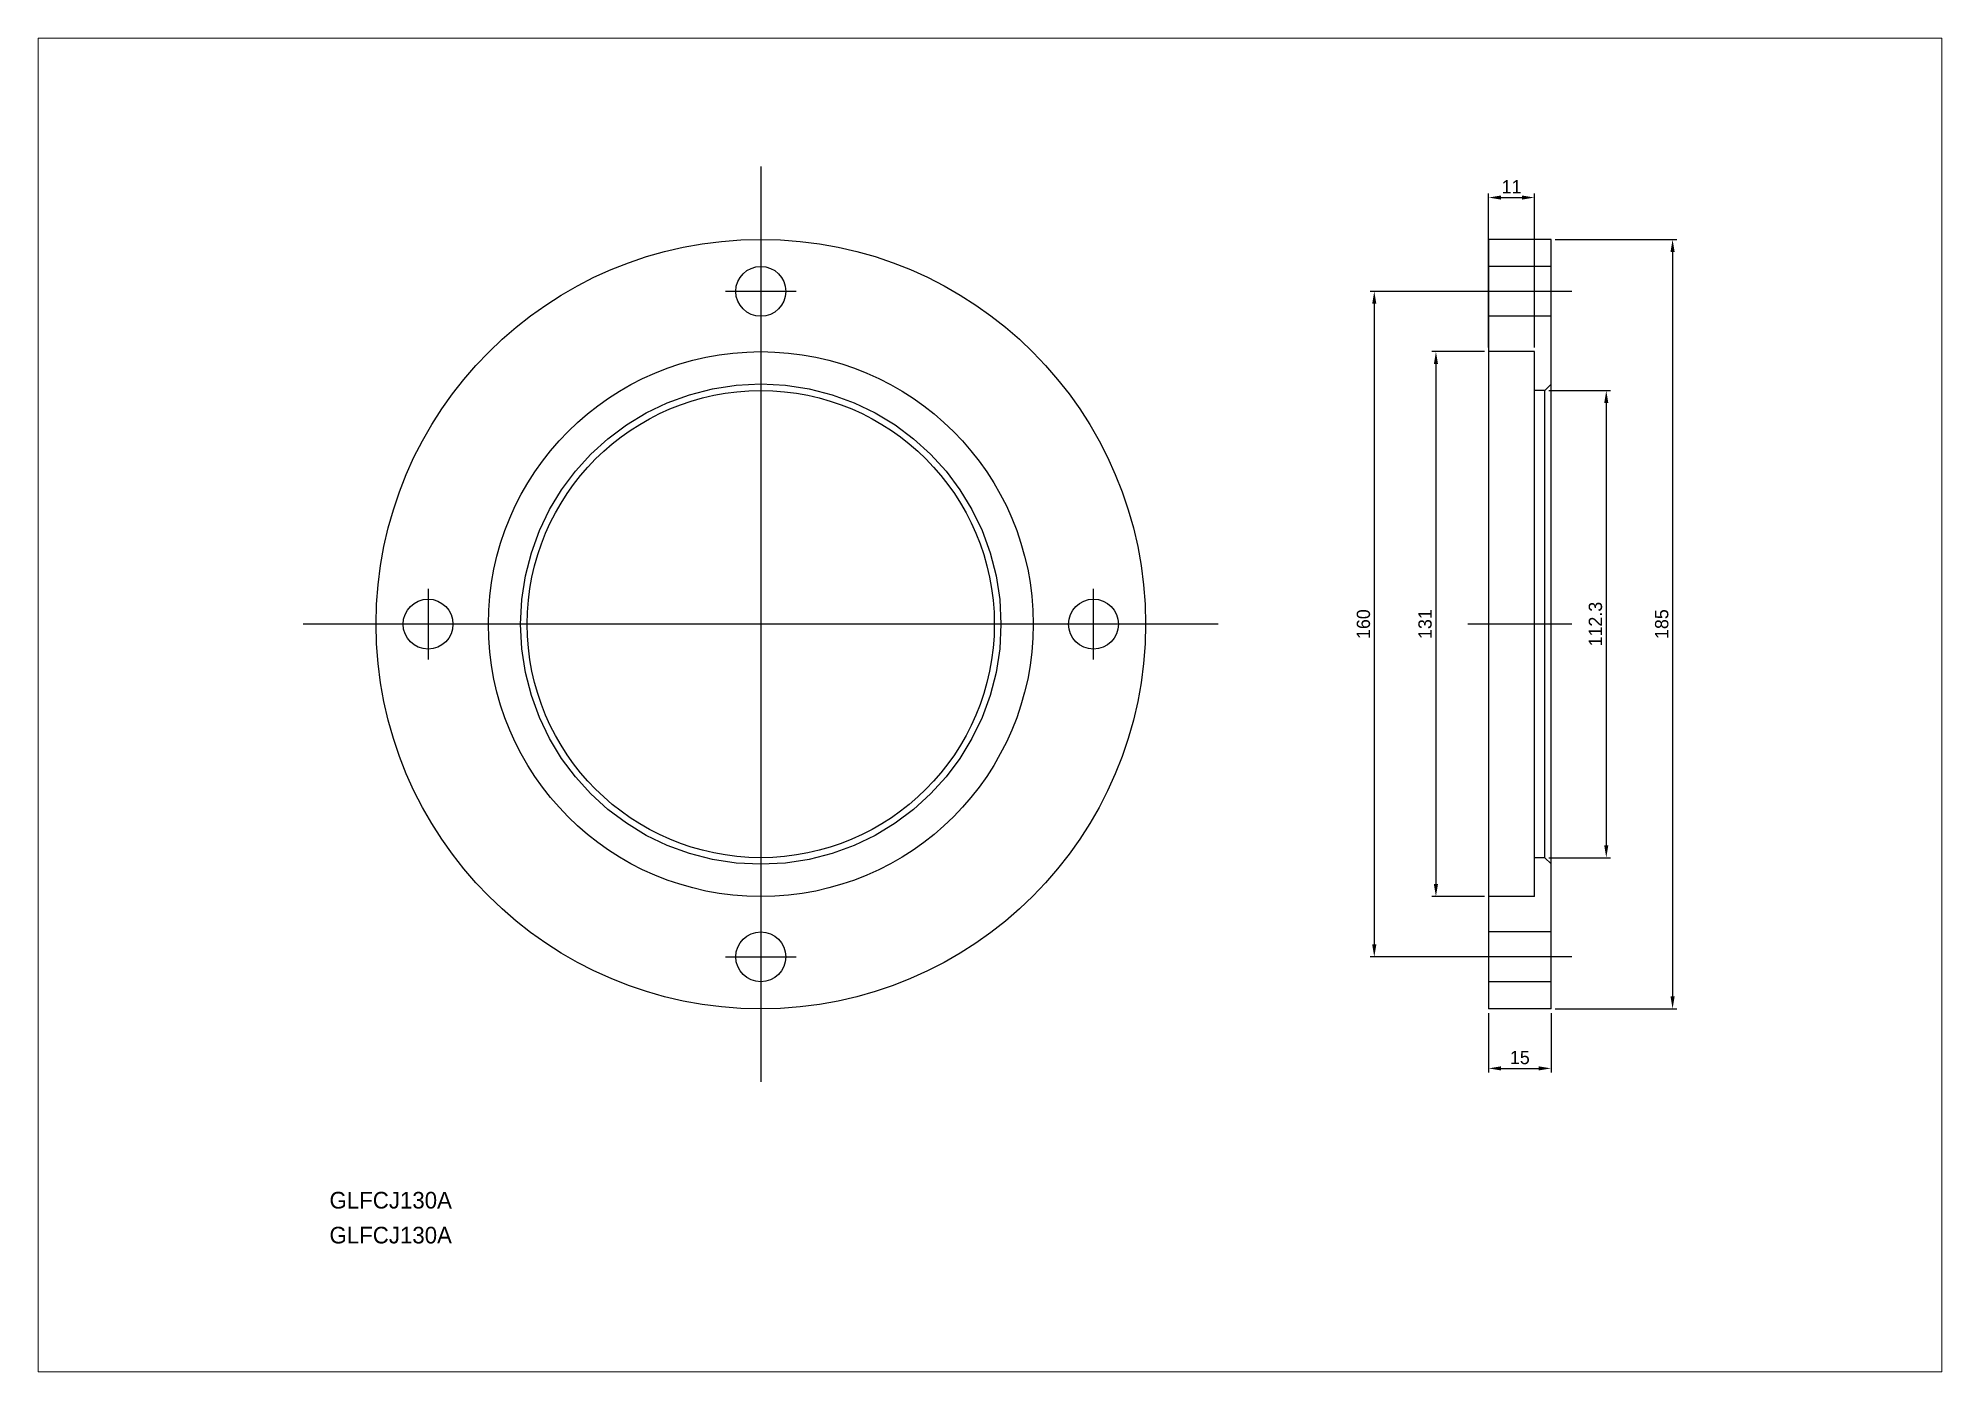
# Paper-space layout 'レイアウト1' of a CAD drawing. Extents: x 1.14 to 10.3, y 0.8 to 7.21.
# The model-space entities are those that its viewports show. They can reach past a viewport. Long polylines and large blocks are cut down to what shows.
import ezdxf

# ---------------------------------------------------------------- set-up
doc = ezdxf.new("R2010")
doc.units = 0
doc.header["$MEASUREMENT"] = 0
doc.linetypes.add('CENTER', pattern=[2, 1.25, -0.25, 0.25, -0.25])
doc.linetypes.add('DASHED', pattern=[0.75, 0.5, -0.25])
doc.layers.get('0').update_dxf_attribs({"linetype": 'CONTINUOUS'})
doc.layers.get('DEFPOINTS').update_dxf_attribs({"linetype": 'CONTINUOUS'})
doc.layers.add('CENTER', color=1, linetype='CENTER')
doc.layers.add('SIZE', color=7, linetype='CONTINUOUS')
doc.dimstyles.new('MISUMI', dxfattribs={"dimtxt": 3.2, "dimasz": 3, "dimexe": 1, "dimexo": 1, "dimgap": 1, "dimtad": 1, "dimdec": 4, "dimdsep": 46, "dimtxsty": 'STANDARD', "dimcen": 0, "dimadec": 0, "dimazin": 0, "dimtfac": 0.6, "dimtdec": 4, "dimtix": 1, "dimtmove": 2, "dimatfit": 3, "dimfxl": 1, "dimtvp": 1, "dimtolj": 1, "dimarcsym": 0})

# ---------------------------------------------------------------- blocks, each defined once
blk = doc.blocks.new('*D76')
at = {"color": 0, "linetype": 'Continuous', "lineweight": -2}
for p, q in [((247.89, 180.16), (277.11, 180.16)), ((276.11, 177.16), (276.11, -1.84)), ((247.89, -4.84), (277.11, -4.84))]:
    blk.add_line(p, q, dxfattribs=at)
at = {"color": 0, "linetype": 'Continuous'}
for points in [[(275.61, 177.16), (276.61, 177.16), (276.11, 180.16)], [(275.61, -1.84), (276.61, -1.84), (276.11, -4.84)]]:
    blk.add_solid(points, dxfattribs=at)
at = {"layer": 'DEFPOINTS', "color": 0, "linetype": 'Continuous'}
for p in [(246.89, 180.16), (246.89, -4.84), (276.11, -4.84)]:
    blk.add_point(p, dxfattribs=at)
at = {"color": 0, "linetype": 'Continuous', "insert": (273.51, 87.66), "char_height": 3.2, "attachment_point": 5, "rotation": 90}
blk.add_mtext('\\A1;185', dxfattribs=at)
blk = doc.blocks.new('*D75')
at = {"layer": 'DEFPOINTS', "color": 0, "linetype": 'Continuous'}
for p in [(245.39, 143.81), (245.39, 31.51), (260.17, 31.51)]:
    blk.add_point(p, dxfattribs=at)
at = {"layer": 'SIZE', "color": 0, "linetype": 'Continuous', "lineweight": -2}
for p, q in [((246.39, 143.81), (261.17, 143.81)), ((260.17, 140.81), (260.17, 34.51)), ((246.39, 31.51), (261.17, 31.51))]:
    blk.add_line(p, q, dxfattribs=at)
at = {"layer": 'SIZE', "color": 0, "linetype": 'Continuous'}
for points in [[(259.67, 140.81), (260.67, 140.81), (260.17, 143.81)], [(259.67, 34.51), (260.67, 34.51), (260.17, 31.51)]]:
    blk.add_solid(points, dxfattribs=at)
at = {"layer": 'SIZE', "color": 0, "linetype": 'Continuous', "insert": (257.57, 87.66), "char_height": 3.2, "attachment_point": 5, "rotation": 90}
blk.add_mtext('\\A1;112.3', dxfattribs=at)
blk = doc.blocks.new('*D74')
at = {"layer": 'DEFPOINTS', "color": 0, "linetype": 'Continuous'}
for p in [(231.89, 153.16), (219.21, 22.16), (231.89, 22.16)]:
    blk.add_point(p, dxfattribs=at)
at = {"layer": 'SIZE', "color": 0, "linetype": 'Continuous', "lineweight": -2}
for p, q in [((230.89, 153.16), (218.21, 153.16)), ((219.21, 150.16), (219.21, 25.16)), ((230.89, 22.16), (218.21, 22.16))]:
    blk.add_line(p, q, dxfattribs=at)
at = {"layer": 'SIZE', "color": 0, "linetype": 'Continuous'}
for points in [[(218.71, 150.16), (219.71, 150.16), (219.21, 153.16)], [(218.71, 25.16), (219.71, 25.16), (219.21, 22.16)]]:
    blk.add_solid(points, dxfattribs=at)
at = {"layer": 'SIZE', "color": 0, "linetype": 'Continuous', "insert": (216.61, 87.66), "char_height": 3.2, "attachment_point": 5, "rotation": 90}
blk.add_mtext('\\A1;131', dxfattribs=at)
blk = doc.blocks.new('*D73')
at = {"layer": 'DEFPOINTS', "color": 0, "linetype": 'Continuous'}
for p in [(231.89, 167.66), (204.39, 7.66), (231.89, 7.66)]:
    blk.add_point(p, dxfattribs=at)
at = {"layer": 'SIZE', "color": 0, "linetype": 'Continuous', "lineweight": -2}
for p, q in [((230.89, 167.66), (203.39, 167.66)), ((204.39, 164.66), (204.39, 10.66)), ((230.89, 7.66), (203.39, 7.66))]:
    blk.add_line(p, q, dxfattribs=at)
at = {"layer": 'SIZE', "color": 0, "linetype": 'Continuous'}
for points in [[(203.89, 164.66), (204.89, 164.66), (204.39, 167.66)], [(203.89, 10.66), (204.89, 10.66), (204.39, 7.66)]]:
    blk.add_solid(points, dxfattribs=at)
at = {"layer": 'SIZE', "color": 0, "linetype": 'Continuous', "insert": (201.79, 87.66), "char_height": 3.2, "attachment_point": 5, "rotation": 90}
blk.add_mtext('\\A1;160', dxfattribs=at)
blk = doc.blocks.new('*D72')
at = {"layer": 'DEFPOINTS', "color": 0, "linetype": 'Continuous'}
for p in [(242.89, 190.21), (231.89, 153.16), (242.89, 153.16)]:
    blk.add_point(p, dxfattribs=at)
at = {"layer": 'SIZE', "color": 0, "linetype": 'Continuous', "lineweight": -2}
for p, q in [((231.89, 154.16), (231.89, 191.21)), ((234.89, 190.21), (239.89, 190.21)), ((242.89, 154.16), (242.89, 191.21))]:
    blk.add_line(p, q, dxfattribs=at)
at = {"layer": 'SIZE', "color": 0, "linetype": 'Continuous'}
for points in [[(234.89, 190.71), (234.89, 189.71), (231.89, 190.21)], [(239.89, 190.71), (239.89, 189.71), (242.89, 190.21)]]:
    blk.add_solid(points, dxfattribs=at)
at = {"layer": 'SIZE', "color": 0, "linetype": 'Continuous', "insert": (237.39, 192.81), "char_height": 3.2, "attachment_point": 5}
blk.add_mtext('\\A1;11', dxfattribs=at)
blk = doc.blocks.new('*D71')
at = {"layer": 'DEFPOINTS', "color": 0, "linetype": 'Continuous'}
for p in [(231.89, -4.84), (246.89, -4.84), (246.89, -19.15)]:
    blk.add_point(p, dxfattribs=at)
at = {"layer": 'SIZE', "color": 0, "linetype": 'Continuous', "lineweight": -2}
for p, q in [((231.89, -5.84), (231.89, -20.15)), ((246.89, -5.84), (246.89, -20.15)), ((234.89, -19.15), (243.89, -19.15))]:
    blk.add_line(p, q, dxfattribs=at)
at = {"layer": 'SIZE', "color": 0, "linetype": 'Continuous'}
for points in [[(234.89, -18.65), (234.89, -19.65), (231.89, -19.15)], [(243.89, -18.65), (243.89, -19.65), (246.89, -19.15)]]:
    blk.add_solid(points, dxfattribs=at)
at = {"layer": 'SIZE', "color": 0, "linetype": 'Continuous', "insert": (239.39, -16.55), "char_height": 3.2, "attachment_point": 5}
blk.add_mtext('\\A1;15', dxfattribs=at)

msp = doc.modelspace()

# ---------------------------------------------------------------- linework, layer by layer
at = {"color": 7, "linetype": 'Continuous'}
for p, q in [((246.89039, 180.16137), (231.89039, 180.16137)), ((231.89039, 180.16137), (231.89039, -4.83863)), ((246.89039, -4.83863), (246.89039, 180.16137)), ((246.89039, -4.83863), (231.89039, -4.83863))]:
    msp.add_line(p, q, dxfattribs=at)
at = {"color": 3, "linetype": 'DASHED'}
for p, q in [((246.89039, 173.66137), (231.89039, 173.66137)), ((246.89039, 161.66137), (231.89039, 161.66137)), ((242.89039, 153.16137), (231.89039, 153.16137)), ((242.89039, 22.16137), (242.89039, 153.16137)), ((245.39039, 143.81137), (242.89039, 143.81137)), ((246.89039, 145.31245), (245.39039, 143.81245)), ((245.39039, 31.51137), (245.39039, 143.81245)), ((245.39039, 31.51137), (242.89039, 31.51137)), ((246.89039, 30.01137), (245.39039, 31.51137)), ((242.89039, 22.16137), (231.89039, 22.16137)), ((246.89039, 13.66137), (231.89039, 13.66137)), ((246.89039, 1.66137), (231.89039, 1.66137))]:
    msp.add_line(p, q, dxfattribs=at)
at = {"color": 7, "linetype": 'Continuous'}
for centre, radius in [((56.88803, 87.66137), 92.5), ((56.88803, 167.66137), 6), ((56.88803, 87.66137), 65.5), ((56.88803, 87.66137), 56.15), ((-23.11197, 87.66137), 6), ((136.88803, 87.66137), 6), ((56.88803, 7.66137), 6)]:
    msp.add_circle(centre, radius, dxfattribs=at)
at = {"color": 3, "linetype": 'DASHED'}
msp.add_circle((56.88803, 87.66137), 57.75, dxfattribs=at)
at = {"layer": 'CENTER', "color": 1, "linetype": 'CENTER'}
for p, q in [((56.88803, 197.66137), (56.88803, -22.33863)), ((65.38803, 167.66137), (48.38803, 167.66137)), ((251.89039, 167.66137), (226.89039, 167.66137)), ((-23.11197, 96.16137), (-23.11197, 79.16137)), ((136.88803, 79.16137), (136.88803, 96.16137)), ((166.88803, 87.66137), (-53.11197, 87.66137)), ((251.89039, 87.66137), (226.89039, 87.66137)), ((251.89039, 87.66137), (226.89039, 87.66137)), ((48.38803, 7.66137), (65.38803, 7.66137)), ((251.89039, 7.66137), (226.89039, 7.66137))]:
    msp.add_line(p, q, dxfattribs=at)

# ---------------------------------------------------------------- texts
at = {"color": 7, "linetype": 'Continuous'}
for p in [(-46.80345, -52.83522), (-46.80345, -61.23403)]:
    msp.add_text('GLFCJ130A', height=4, dxfattribs=at).set_placement(p)

# ---------------------------------------------------------------- dimensions: what is measured, and where the dimension line sits
dim = msp.add_linear_dim(base=(276.11371, -4.83863), p1=(246.89039, 180.16137), p2=(246.89039, -4.83863), angle=90, dimstyle='MISUMI', dxfattribs=at)
dim.commit()
dim.dimension.update_dxf_attribs({"geometry": '*D76', "text_midpoint": (273.51371, 87.66137)})
at = {"layer": 'SIZE', "color": 7, "linetype": 'Continuous'}
for base, p1, p2, picture, middle in [((242.89039, 190.20532), (231.89039, 153.16137), (242.89039, 153.16137), '*D72', (237.39039, 192.80532)), ((246.89039, -19.14748), (231.89039, -4.83863), (246.89039, -4.83863), '*D71', (239.39039, -16.54748))]:
    dim = msp.add_linear_dim(base=base, p1=p1, p2=p2, dimstyle='MISUMI', dxfattribs=at)
    dim.commit()
    dim.dimension.update_dxf_attribs({"geometry": picture, "text_midpoint": middle})
for base, p1, p2, picture, middle in [((204.38688, 7.66137), (231.89039, 167.66137), (231.89039, 7.66137), '*D73', (201.78688, 87.66137)), ((219.21042, 22.16137), (231.89039, 153.16137), (231.89039, 22.16137), '*D74', (216.61042, 87.66137)), ((260.16614, 31.51137), (245.39039, 143.81137), (245.39039, 31.51137), '*D75', (257.56614, 87.66137))]:
    dim = msp.add_linear_dim(base=base, p1=p1, p2=p2, angle=90, dimstyle='MISUMI', dxfattribs=at)
    dim.commit()
    dim.dimension.update_dxf_attribs({"geometry": picture, "text_midpoint": middle})

psp = doc.layouts.new('レイアウト1')

# ---------------------------------------------------------------- viewports
at = {"layer": 'SIZE', "color": 7, "linetype": 'Continuous'}
psp.add_viewport(center=(5.7217, 4.0083), size=(9.1547, 6.413333), view_center_point=(112.00087, 68.21367), view_height=320.666653, dxfattribs=at)

doc.saveas('drawing.dxf')
